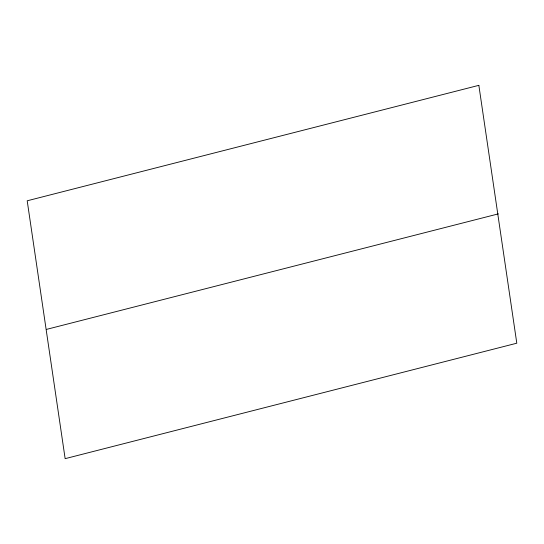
<?xml version="1.0" encoding="UTF-8"?>
<svg xmlns="http://www.w3.org/2000/svg" width="544" height="544" viewBox="0 0 544 544"><rect width="100%" height="100%" fill="white"/><g stroke="black" fill="none" stroke-linecap="round" stroke-linejoin="round"><path stroke-width="0.82" d="M46.716 329.331L498.372 213.874M478.849 85.34L27.2 200.79L65.144 458.66L516.8 343.203L478.849 85.34"/></g></svg>
